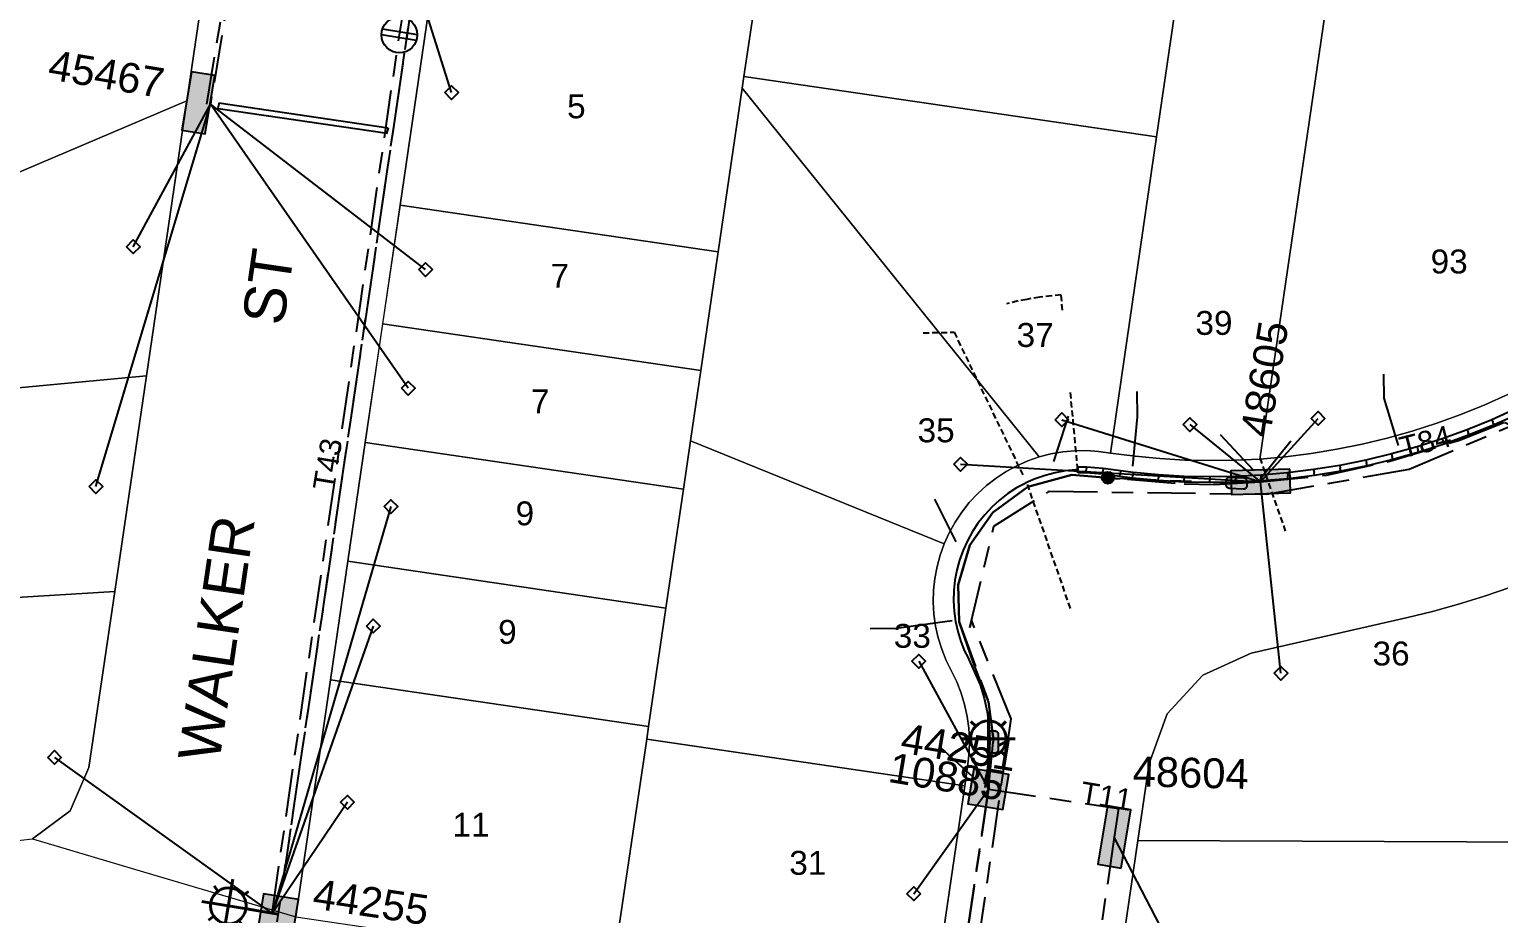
# Model space of a CAD drawing. Header units: metres. Extents: x 302094 to 304730, y 6265242 to 6268907.
# Drawn here: x 303701.4 to 303824.4, y 6267692.2 to 6267766.2 of the extents above; entities that cross this region are included whole.
import ezdxf
from ezdxf.enums import TextEntityAlignment as Align

# ---------------------------------------------------------------- set-up
doc = ezdxf.new("R2010")
doc.units = ezdxf.units.M
doc.linetypes.add('Cable Exist UG', pattern=[8.2, 4, -1.2, 1.8, -1.2])
doc.linetypes.add('DASHED', pattern=[0.75, 0.5, -0.25])
doc.layers.get('0').update_dxf_attribs({"color": 6})
for name, color, linetype in [('_User Miscellaneous1', 7, 'Continuous'), ('_User Miscellaneous12', 7, 'Continuous'), ('_User_LV_Exist', 7, 'Continuous'), ('Duct_SP_EXT', 7, 'Continuous'), ('Equip_LV_EXT', 7, 'Continuous'), ('Equip_SL_EXT', 7, 'Continuous'), ('Equip_SP_SL_EXT', 7, 'Continuous'), ('Mains_HV_EXT', 1, 'Continuous'), ('Mains_LV_EXT', 5, 'Continuous'), ('Mains_SL_EXT', 3, 'Continuous'), ('Services_SP_EXT', 7, 'Continuous'), ('SupportsUG_SP_LV_EXT', 7, 'Continuous'), ('SupportsUG_SP_LV_SL_EXT', 7, 'Continuous'), ('Trench_SP_EXT', 7, 'Continuous')]:
    doc.layers.add(name, color=color, linetype=linetype)
doc.layers.add('Cadastre Land Parcels_SP_EXT', color=7, linetype='Continuous', lineweight=5)
doc.layers.add('Cadastre Roads_SP_EXT', color=9, linetype='Continuous', lineweight=5)
doc.layers.add('UNKNOWN_FEATURES', color=1, linetype='DASHED', plot=False)
doc.styles.add('COLUMN_LABEL', font='arial.ttf')
doc.styles.add('iecARIAL', font='arial.ttf', dxfattribs={"height": 2})
doc.styles.add('POLE_LABEL', font='arial.ttf')
doc.styles.get("Standard").update_dxf_attribs({"font": 'arial.ttf'})

# ---------------------------------------------------------------- blocks, each defined once
blk = doc.blocks.new('COLUMN_EXT')
blk.add_hatch(color=256).paths.add_polyline_path([(-1.49, 1.48), (-1.49, -1.49), (1.48, -1.49), (1.48, 1.48)])
blk.add_lwpolyline([(-1.49, -1.49), (1.48, -1.49), (1.48, 1.48), (-1.49, 1.48)], close=True)
for tag, height, style, flags, p in [('ASSET_NUM', 2.5, 'COLUMN_LABEL', 8, (2, 2)), ('STRUCTURE_PLANT_NUMBER', 0.2, 'POLE_LABEL', 9, (1.81, 0.03)), ('STREET_CODE', 0.2, 'COLUMN_LABEL', 9, (1.81, -0.2))]:
    blk.add_attdef(tag, text='', height=height, dxfattribs=dict(style=style, flags=flags)).set_placement(p, align=Align.MIDDLE_LEFT)
at = {"flags": 9}
for tag, p in [('COLUMN_TYPE', (1.81, -0.4)), ('OWNED_BY', (1.81, -0.6)), ('STATE', (1.81, -0.8)), ('USAGE', (1.81, -1)), ('LEGEND', (1.81, -1.2)), ('STREETNAME', (1.81, -1.6)), ('SUBURB', (1.81, -1.8)), ('LOCATION', (1.81, -1.4)), ('NOTES', (1.81, -2))]:
    blk.add_attdef(tag, text='', height=0.2, dxfattribs=at).set_placement(p, align=Align.MIDDLE_LEFT)
at = {"flags": 1}
blk.add_attdef('Z', (1.81, -2.35), '', height=0.2, dxfattribs=at)
blk = doc.blocks.new('PILLAR_EXT')
blk.add_hatch(color=256).paths.add_polyline_path([(-2.475, 0.99), (-2.475, -0.99), (2.475, -0.99), (2.475, 0.99)])
blk.add_lwpolyline([(-2.475, -0.99), (2.475, -0.99), (2.475, 0.99), (-2.475, 0.99)], close=True)
at = {"style": 'iecARIAL', "flags": 8}
blk.add_attdef('ASSET_NUM', (1.5, 3.5), '', height=2.5, dxfattribs=at)
for tag, p, flags in [('OWNED_BY', (0, -0.2), 9), ('STATE', (0, -0.4), 9), ('SUPPORT_TYPE', (0, -0.6), 9), ('USAGE', (0, -0.8), 9), ('LEGEND', (0, -1), 9), ('LOCATION', (0, -1.2), 9), ('NOTES', (0, -1.4), 9), ('STREETNAME', (0, -1.8), 9), ('SUBURB', (0, -2), 1), ('PARENT', (0, -1.6), 9)]:
    blk.add_attdef(tag, p, '', height=0.2, dxfattribs=dict(flags=flags))
blk = doc.blocks.new('SL_LANTERN_EXT')
at = {"lineweight": 40}
for p, q in [((0, 1.97), (0, 6.47)), ((-1.46, 5.68), (-1.06, 5.28)), ((1.46, 5.68), (1.06, 5.28)), ((-2.25, 4.22), (2.25, 4.22)), ((-1.46, 2.76), (-1.06, 3.16)), ((0, 0), (0, 2.72)), ((1.46, 2.76), (1.06, 3.16))]:
    blk.add_line(p, q, dxfattribs=at)
blk.add_circle((0, 4.22), 1.5, dxfattribs=at)
at = {"style": 'iecARIAL', "flags": 8}
blk.add_attdef('ASSET_NUM', (1.5, 1.5), '', height=2.5, dxfattribs=at)
for tag, p, height, flags in [('CONSTRUCTED_VOLTAGE', (0.98, -0.65), 0.2, 9), ('CONTROL_TYPE', (0.98, -0.85), 0.2, 9), ('LANTERN_PURPOSE', (0.98, -1.05), 0.2, 9), ('LANTERN_TYPE', (0.98, -1.25), 0.2, 9), ('LNUMBER', (2.18, -3.25), 2.5, 8), ('OPERATING_VOLTAGE', (0.98, -1.65), 0.2, 9), ('ORIENTATION', (0.98, -1.85), 0.2, 9), ('OWNED_BY', (0.98, -2.05), 0.2, 9), ('STATE', (0.98, -2.25), 0.2, 9), ('NO_PHASES', (0.98, -1.45), 0.2, 9), ('USAGE', (0.98, -2.45), 0.2, 9), ('CEXIST', (0.98, -2.65), 0.2, 9), ('CNEW', (0.98, -2.85), 0.2, 9), ('CNUMBER', (0.98, -3.05), 0.2, 9), ('CREMOVE', (0.98, -3.25), 0.2, 9), ('CREPLACE', (0.98, -3.45), 0.2, 9), ('LKINGHEIGHT', (0.98, -3.65), 0.2, 9), ('LBRACKET', (0.98, -3.85), 0.2, 9), ('LBRACKETVOCAB', (0.98, -4.05), 0.2, 9), ('LCATEGORY', (0.98, -4.25), 0.2, 9), ('LCHARGE1', (0.98, -4.45), 0.2, 9), ('LCHARGE1PERCENT', (0.98, -4.65), 0.2, 9), ('LCHARGE2', (0.98, -4.85), 0.2, 9), ('LCHARGE2PERCENT', (0.98, -5.05), 0.2, 9), ('LCHARGE3', (0.98, -5.25), 0.2, 9), ('LCHARGE3PERCENT', (0.98, -5.45), 0.2, 9), ('LEXIST', (0.98, -5.65), 0.2, 9), ('LLAMP', (0.98, -5.85), 0.2, 9), ('LLAMPVOCAB', (0.98, -6.05), 0.2, 9), ('LMAST', (0.98, -6.25), 0.2, 9), ('LMASTVOCAB', (0.98, -6.45), 0.2, 9), ('LNEW', (0.98, -6.65), 0.2, 9), ('LANTNUMBER', (0.98, -6.85), 0.2, 9), ('LOUTREACH', (0.98, -7.25), 0.2, 9), ('LOUTREACHVOCAB', (0.98, -7.45), 0.2, 9), ('LRATECODE', (0.98, -7.65), 0.2, 9), ('LREMOVE', (0.98, -7.85), 0.2, 9), ('LREPLACE', (0.98, -8.05), 0.2, 9), ('LTYPE', (0.98, -8.25), 0.2, 9), ('LTYPEVOCAB', (0.98, -8.45), 0.2, 9), ('LEGEND', (0.98, -8.65), 0.2, 9), ('STREETNAME', (0.98, -9.25), 0.2, 9), ('SUBURB', (0.98, -9.45), 0.2, 1), ('LOCATION', (0.98, -8.85), 0.2, 9), ('NOTES', (0.98, -9.05), 0.2, 9)]:
    blk.add_attdef(tag, p, '', height=height, dxfattribs=dict(flags=flags))
blk = doc.blocks.new('CCP_EXT')
at = {"flags": 9}
for tag, p in [('STATE', (0, -1.8)), ('LEGEND', (0, -1.4)), ('LIFE_SUPPORT', (0, -1.6)), ('NOTES', (0, -2))]:
    blk.add_attdef(tag, text='', height=0.2, dxfattribs=at).set_placement(p, align=Align.MIDDLE_LEFT)
blk.add_wipeout([(0, 0.57), (0.57, 0), (0, -0.57), (-0.57, 0)])
blk.add_lwpolyline([(-0.57, 0), (0, 0.57), (0.57, 0), (0, -0.57), (-0.57, 0)])
at = {"flags": 1}
blk.add_attdef('Z', (0, 0), '', height=0.2, dxfattribs=at)
at = {"flags": 9}
for tag, p in [('CCP_TYPE', (0, 0)), ('CONSTRUCTED_VOLTAGE', (0, -0.2)), ('OPERATING_VOLTAGE', (0, -0.6)), ('ORIENTATION', (0, -0.8)), ('OWNED_BY', (0, -1)), ('NO_PHASES', (0, -0.4)), ('USAGE', (0, -1.2))]:
    blk.add_attdef(tag, text='', height=0.2, dxfattribs=at).set_placement(p, align=Align.MIDDLE_LEFT)
blk = doc.blocks.new('SL_STJ_EXT')
h = blk.add_hatch(color=256)
edge = h.paths.add_edge_path()
edge.add_ellipse((-0.59, 0.13), major_axis=(0.226, 0.226), ratio=1, start_angle=45, end_angle=135)
edge.add_line((-0.91, 0.13), (-0.91, -0.13))
edge.add_ellipse((-0.59, -0.13), major_axis=(0.226, 0.226), ratio=1, start_angle=135, end_angle=225)
edge.add_line((-0.59, -0.45), (0.59, -0.45))
edge.add_ellipse((0.59, -0.13), major_axis=(-0.226, 0.226), ratio=1, start_angle=135, end_angle=225)
edge.add_line((0.91, -0.13), (0.91, 0.13))
edge.add_ellipse((0.59, 0.13), major_axis=(-0.226, 0.226), ratio=1, start_angle=225, end_angle=315)
edge.add_line((0.59, 0.45), (-0.59, 0.45))
blk.add_lwpolyline([(-0.91, 0.13), (-0.91, -0.13, 0.414214), (-0.59, -0.45), (0.59, -0.45, 0.414214), (0.91, -0.13), (0.91, 0.13, 0.414214), (0.59, 0.45), (-0.59, 0.45, 0.414214)], format="xyb", close=True)
at = {"flags": 1}
blk.add_attdef('Z', (0, 0), '', height=0.2, dxfattribs=at)
at = {"flags": 9}
for tag, p in [('ORIENTATION', (0, 0)), ('USAGE', (0, -0.2)), ('LEGEND', (0, -0.4)), ('NOTES', (0, -0.6))]:
    blk.add_attdef(tag, text='', height=0.2, dxfattribs=at).set_placement(p, align=Align.MIDDLE_LEFT)
blk = doc.blocks.new('LV_UG_LINKS_CLOSED_EXT')
blk.add_wipeout([(-1.06, 1.06), (-1.18, 0.92), (-1.29, 0.76), (-1.37, 0.59), (-1.43, 0.42), (-1.48, 0.23), (-1.49, 0.05), (-1.49, -0.14), (-1.46, -0.33), (-1.41, -0.51), (-1.33, -0.68), (-1.24, -0.84), (-1.12, -0.99), (-0.99, -1.12), (-0.84, -1.24), (-0.68, -1.33), (-0.51, -1.41), (-0.33, -1.46), (-0.14, -1.49), (0.05, -1.49), (0.23, -1.48), (0.42, -1.43), (0.59, -1.37), (0.76, -1.29), (0.92, -1.18), (1.06, -1.06), (1.18, -0.92), (1.29, -0.76), (1.37, -0.59), (1.43, -0.42), (1.48, -0.23), (1.49, -0.05), (1.49, 0.14), (1.46, 0.33), (1.41, 0.51), (1.33, 0.68), (1.24, 0.84), (1.12, 0.99), (0.99, 1.12), (0.84, 1.24), (0.68, 1.33), (0.51, 1.41), (0.33, 1.46), (0.14, 1.49), (-0.05, 1.49), (-0.23, 1.48), (-0.42, 1.43), (-0.59, 1.37), (-0.76, 1.29), (-0.92, 1.18)])
for p, q in [((-0.25, -1.48), (-0.25, 1.48)), ((0.25, -1.48), (0.25, 1.48))]:
    blk.add_line(p, q)
blk.add_circle((0, 0), 1.5)
at = {"flags": 9}
for tag, p in [('ACTUAL_STATUS', (0, 0)), ('CONSTRUCTED_VOLTAGE', (0, -0.2)), ('OPERATING_VOLTAGE', (0, -0.6)), ('ORIENTATION', (0, -0.8)), ('STATE', (0, -1)), ('SWITCH_TYPE', (0, -1.2)), ('NO_PHASES', (0, -0.4)), ('USAGE', (0, -1.4)), ('NOTES', (0, -1.6))]:
    blk.add_attdef(tag, text='', height=0.2, dxfattribs=at).set_placement(p, align=Align.MIDDLE_LEFT)
at = {"flags": 1}
blk.add_attdef('Z', (0, 0), '', height=0.2, dxfattribs=at)
blk = doc.blocks.new('CONNECTOR_NODE_EXT')
h = blk.add_hatch(color=256)
edge = h.paths.add_edge_path()
edge.add_arc((0, 0), 0.5, 0, 360)
blk.add_circle((0, 0), 0.5)
at = {"flags": 1}
blk.add_attdef('Z', (0, 0), '', height=0.2, dxfattribs=at)
at = {"flags": 9}
for tag, p in [('CONNECTOR_TYPE', (0, 0)), ('CONSTRUCTED_VOLTAGE', (0, -0.2)), ('OPERATING_VOLTAGE', (0, -0.6)), ('ORIENTATION', (0, -0.8)), ('SUBTYPE', (0, -1)), ('NO_PHASES', (0, -0.4)), ('USAGE', (0, -1.2)), ('NOTES', (0, -1.4))]:
    blk.add_attdef(tag, text='', height=0.2, dxfattribs=at).set_placement(p, align=Align.MIDDLE_LEFT)

msp = doc.modelspace()

# ---------------------------------------------------------------- linework, layer by layer
at = {"layer": '_User Miscellaneous12'}
for p, q in [((303717.16, 6267759.59), (303717.2, 6267759.83)), ((303731.32, 6267757.52), (303717.16, 6267759.59)), ((303717.23, 6267760.06), (303717.2, 6267759.83)), ((303731.39, 6267757.99), (303717.23, 6267760.06)), ((303731.39, 6267757.99), (303731.35, 6267757.75)), ((303731.32, 6267757.52), (303731.35, 6267757.75)), ((303823.78, 6267733.58), (303821.72, 6267732.74)), ((303825.8, 6267734.49), (303823.78, 6267733.58)), ((303823.78, 6267733.58), (303823.87, 6267733.36)), ((303823.97, 6267733.14), (303823.87, 6267733.36)), ((303826.01, 6267734.05), (303823.97, 6267733.14)), ((303821.72, 6267732.74), (303819.64, 6267731.99)), ((303821.9, 6267732.3), (303819.79, 6267731.53)), ((303821.72, 6267732.74), (303821.81, 6267732.52)), ((303821.9, 6267732.3), (303821.81, 6267732.52)), ((303823.97, 6267733.14), (303821.9, 6267732.3)), ((303817.53, 6267731.31), (303815.39, 6267730.71)), ((303817.67, 6267730.85), (303815.51, 6267730.25)), ((303819.64, 6267731.99), (303817.53, 6267731.31)), ((303817.53, 6267731.31), (303817.6, 6267731.08)), ((303817.67, 6267730.85), (303817.6, 6267731.08)), ((303819.79, 6267731.53), (303817.67, 6267730.85)), ((303819.64, 6267731.99), (303819.72, 6267731.76)), ((303819.79, 6267731.53), (303819.72, 6267731.76)), ((303789.85, 6267729.6), (303789.13, 6267729.62)), ((303789.13, 6267729.62), (303789.13, 6267729.38)), ((303811.06, 6267729.75), (303808.87, 6267729.4)), ((303813.24, 6267730.19), (303811.06, 6267729.75)), ((303811.06, 6267729.75), (303811.1, 6267729.52)), ((303813.34, 6267729.72), (303811.15, 6267729.28)), ((303815.39, 6267730.71), (303813.24, 6267730.19)), ((303813.24, 6267730.19), (303813.29, 6267729.96)), ((303813.34, 6267729.72), (303813.29, 6267729.96)), ((303815.51, 6267730.25), (303813.34, 6267729.72)), ((303815.39, 6267730.71), (303815.45, 6267730.48)), ((303815.51, 6267730.25), (303815.45, 6267730.48)), ((303789.12, 6267729.14), (303789.13, 6267729.38)), ((303789.83, 6267729.12), (303789.12, 6267729.14)), ((303789.83, 6267729.12), (303789.84, 6267729.36)), ((303791.19, 6267729.02), (303789.83, 6267729.12)), ((303789.85, 6267729.6), (303789.84, 6267729.36)), ((303791.25, 6267729.49), (303789.85, 6267729.6)), ((303791.19, 6267729.02), (303791.22, 6267729.25)), ((303792.64, 6267728.82), (303791.19, 6267729.02)), ((303791.25, 6267729.49), (303791.22, 6267729.25)), ((303792.7, 6267729.29), (303791.25, 6267729.49)), ((303792.64, 6267728.82), (303792.67, 6267729.06)), ((303793.7, 6267728.68), (303792.64, 6267728.82)), ((303792.7, 6267729.29), (303792.67, 6267729.06)), ((303793.76, 6267729.16), (303792.7, 6267729.29)), ((303793.7, 6267728.68), (303793.73, 6267728.92)), ((303795.86, 6267728.48), (303793.7, 6267728.68)), ((303793.76, 6267729.16), (303793.73, 6267728.92)), ((303795.89, 6267728.96), (303793.76, 6267729.16)), ((303795.86, 6267728.48), (303795.87, 6267728.72)), ((303798.01, 6267728.35), (303795.86, 6267728.48)), ((303795.89, 6267728.96), (303795.87, 6267728.72)), ((303798.03, 6267728.83), (303795.89, 6267728.96)), ((303798.01, 6267728.35), (303798.02, 6267728.59)), ((303798.03, 6267728.83), (303798.02, 6267728.59)), ((303800.18, 6267728.79), (303798.03, 6267728.83)), ((303802.32, 6267728.82), (303800.18, 6267728.79)), ((303800.18, 6267728.79), (303800.18, 6267728.55)), ((303800.18, 6267728.31), (303800.18, 6267728.55)), ((303804.44, 6267728.93), (303802.32, 6267728.82)), ((303802.32, 6267728.82), (303802.33, 6267728.58)), ((303802.34, 6267728.34), (303802.33, 6267728.58)), ((303804.46, 6267728.45), (303802.34, 6267728.34)), ((303804.44, 6267728.93), (303804.45, 6267728.69)), ((303804.46, 6267728.45), (303804.45, 6267728.69)), ((303806.67, 6267729.12), (303804.49, 6267728.93)), ((303804.49, 6267728.93), (303804.51, 6267728.69)), ((303804.53, 6267728.45), (303804.51, 6267728.69)), ((303806.72, 6267728.64), (303804.53, 6267728.45)), ((303808.87, 6267729.4), (303806.67, 6267729.12)), ((303806.67, 6267729.12), (303806.7, 6267728.88)), ((303806.72, 6267728.64), (303806.7, 6267728.88)), ((303808.94, 6267728.92), (303806.72, 6267728.64)), ((303808.87, 6267729.4), (303808.91, 6267729.16)), ((303808.94, 6267728.92), (303808.91, 6267729.16)), ((303811.15, 6267729.28), (303808.94, 6267728.92)), ((303811.15, 6267729.28), (303811.1, 6267729.52)), ((303800.18, 6267728.31), (303798.01, 6267728.35)), ((303802.34, 6267728.34), (303800.18, 6267728.31))]:
    msp.add_line(p, q, dxfattribs=at)
at = {"layer": 'Cadastre Land Parcels_SP_EXT', "linetype": 'Continuous'}
for points in [[(303803.03, 6267807.06), (303799.57, 6267807.58), (303795.17, 6267777.56), (303791.76, 6267775.03), (303778.16, 6267777.02), (303763.65, 6267779.15), (303761.94, 6267767.5), (303761.18, 6267762.31), (303795.72, 6267757.26), (303797.5, 6267769.46), (303800.26, 6267788.31), (303803.03, 6267807.06)], [(303804.37, 6267730.29), (303806.52, 6267730.48), (303808.67, 6267730.75), (303810.8, 6267731.1), (303812.92, 6267731.53), (303815.02, 6267732.03), (303817.11, 6267732.62), (303819.17, 6267733.28), (303821.2, 6267734.02), (303823.2, 6267734.83), (303825.18, 6267735.72), (303827.12, 6267736.68), (303828.67, 6267737.48), (303833.96, 6267773.49), (303838.1, 6267801.79), (303815.34, 6267805.18), (303809.84, 6267767.62), (303804.37, 6267730.29)], [(303761.94, 6267767.5), (303735.31, 6267771.41), (303732.39, 6267751.54), (303759.02, 6267747.63), (303761.03, 6267761.34), (303761.18, 6267762.31), (303761.94, 6267767.5)], [(303809.84, 6267767.62), (303797.5, 6267769.46), (303795.72, 6267757.26), (303791.85, 6267730.79), (303793.92, 6267730.52), (303796, 6267730.32), (303798.09, 6267730.2), (303800.18, 6267730.16), (303802.28, 6267730.19), (303804.37, 6267730.29), (303809.84, 6267767.62)], [(303795.72, 6267757.26), (303761.18, 6267762.31), (303761.03, 6267761.34), (303785.9, 6267730.46), (303786.87, 6267730.71), (303787.86, 6267730.89), (303788.85, 6267730.98), (303789.85, 6267731), (303790.85, 6267730.93), (303791.85, 6267730.79), (303795.72, 6267757.26)], [(303777.94, 6267723.2), (303778.36, 6267724.12), (303778.85, 6267725.01), (303779.41, 6267725.85), (303780.04, 6267726.64), (303780.73, 6267727.38), (303781.48, 6267728.06), (303782.28, 6267728.68), (303783.13, 6267729.24), (303784.02, 6267729.72), (303784.94, 6267730.13), (303785.9, 6267730.46), (303761.03, 6267761.34), (303759.02, 6267747.63), (303757.56, 6267737.7), (303756.7, 6267731.82), (303777.94, 6267723.2)], [(303711.15, 6267737.25), (303714.53, 6267760.26), (303682.18, 6267746.5), (303680.4, 6267734.37), (303711.15, 6267737.25)], [(303730.93, 6267741.61), (303757.56, 6267737.7), (303759.02, 6267747.63), (303732.39, 6267751.54), (303730.93, 6267741.61)], [(303756.7, 6267731.82), (303757.56, 6267737.7), (303730.93, 6267741.61), (303729.48, 6267731.67), (303756.11, 6267727.76), (303756.7, 6267731.82)], [(303708.5, 6267719.19), (303711.15, 6267737.25), (303680.4, 6267734.37), (303677.9, 6267717.33), (303708.5, 6267719.19)], [(303756.11, 6267727.76), (303729.48, 6267731.67), (303728.02, 6267721.74), (303754.64, 6267717.81), (303756.11, 6267727.76)], [(303777.94, 6267723.2), (303756.7, 6267731.82), (303756.11, 6267727.76), (303754.64, 6267717.81), (303753.19, 6267707.91), (303753.04, 6267706.84), (303779.66, 6267702.93), (303779.93, 6267704.75), (303780.03, 6267705.75), (303780.06, 6267706.75), (303780, 6267707.76), (303779.86, 6267708.75), (303779.65, 6267709.74), (303779.36, 6267710.7), (303778.99, 6267711.63), (303778.1, 6267713.43), (303777.73, 6267714.37), (303777.44, 6267715.32), (303777.22, 6267716.3), (303777.08, 6267717.3), (303777.03, 6267718.3), (303777.05, 6267719.3), (303777.16, 6267720.3), (303777.34, 6267721.29), (303777.6, 6267722.25), (303777.94, 6267723.2)], [(303754.64, 6267717.81), (303728.02, 6267721.74), (303726.56, 6267711.81), (303753.19, 6267707.91), (303754.64, 6267717.81)], [(303828.54, 6267698.22), (303829.5, 6267721.22), (303827.41, 6267720.35), (303825.3, 6267719.54), (303823.16, 6267718.81), (303821, 6267718.13), (303818.81, 6267717.53), (303816.61, 6267716.99), (303803.64, 6267714.03), (303799.6, 6267712.21), (303796.6, 6267708.96), (303795.1, 6267704.8), (303794.16, 6267698.36), (303828.54, 6267698.22)], [(303701.61, 6267698.49), (303704.78, 6267700.85), (303706.34, 6267704.47), (303708.5, 6267719.19), (303677.9, 6267717.33), (303675.25, 6267699.29), (303678.47, 6267699.35), (303681.68, 6267699.34), (303684.89, 6267699.25), (303688.11, 6267699.06), (303691.31, 6267698.8), (303694.51, 6267698.46), (303697.69, 6267698.04), (303701.61, 6267698.49)], [(303753.19, 6267707.91), (303726.56, 6267711.81), (303723.65, 6267691.96), (303750.27, 6267688.05), (303753.04, 6267706.84), (303753.19, 6267707.91)], [(303779.66, 6267702.93), (303753.04, 6267706.84), (303750.27, 6267688.05), (303776.9, 6267684.14), (303779.66, 6267702.93)], [(303828.54, 6267698.22), (303794.16, 6267698.36), (303792.11, 6267684.41), (303823.77, 6267679.77), (303824.74, 6267682.72), (303828.36, 6267693.7), (303828.54, 6267698.22)]]:
    msp.add_lwpolyline(points, close=True, dxfattribs=at)
msp.add_lwpolyline([(303682.18, 6267746.5), (303714.53, 6267760.26), (303719.91, 6267796.67)], dxfattribs=at)
at = {"layer": 'Duct_SP_EXT'}
for p, q in [((303823.78, 6267733.58), (303821.72, 6267732.74)), ((303825.8, 6267734.49), (303823.78, 6267733.58)), ((303823.78, 6267733.58), (303823.87, 6267733.36)), ((303823.97, 6267733.14), (303823.87, 6267733.36)), ((303826.01, 6267734.05), (303823.97, 6267733.14)), ((303821.72, 6267732.74), (303819.64, 6267731.99)), ((303821.9, 6267732.3), (303819.79, 6267731.53)), ((303821.72, 6267732.74), (303821.81, 6267732.52)), ((303821.9, 6267732.3), (303821.81, 6267732.52)), ((303823.97, 6267733.14), (303821.9, 6267732.3)), ((303817.53, 6267731.31), (303815.39, 6267730.71)), ((303817.67, 6267730.85), (303815.51, 6267730.25)), ((303819.64, 6267731.99), (303817.53, 6267731.31)), ((303817.53, 6267731.31), (303817.6, 6267731.08)), ((303817.67, 6267730.85), (303817.6, 6267731.08)), ((303819.79, 6267731.53), (303817.67, 6267730.85)), ((303819.64, 6267731.99), (303819.72, 6267731.76)), ((303819.79, 6267731.53), (303819.72, 6267731.76)), ((303789.85, 6267729.6), (303789.13, 6267729.62)), ((303789.13, 6267729.62), (303789.13, 6267729.38)), ((303811.06, 6267729.75), (303808.87, 6267729.4)), ((303813.24, 6267730.19), (303811.06, 6267729.75)), ((303811.06, 6267729.75), (303811.1, 6267729.52)), ((303813.34, 6267729.72), (303811.15, 6267729.28)), ((303815.39, 6267730.71), (303813.24, 6267730.19)), ((303813.24, 6267730.19), (303813.29, 6267729.96)), ((303813.34, 6267729.72), (303813.29, 6267729.96)), ((303815.51, 6267730.25), (303813.34, 6267729.72)), ((303815.39, 6267730.71), (303815.45, 6267730.48)), ((303815.51, 6267730.25), (303815.45, 6267730.48)), ((303789.12, 6267729.14), (303789.13, 6267729.38)), ((303789.83, 6267729.12), (303789.12, 6267729.14)), ((303789.83, 6267729.12), (303789.84, 6267729.36)), ((303791.19, 6267729.02), (303789.83, 6267729.12)), ((303789.85, 6267729.6), (303789.84, 6267729.36)), ((303791.25, 6267729.49), (303789.85, 6267729.6)), ((303791.19, 6267729.02), (303791.22, 6267729.25)), ((303792.64, 6267728.82), (303791.19, 6267729.02)), ((303791.25, 6267729.49), (303791.22, 6267729.25)), ((303792.7, 6267729.29), (303791.25, 6267729.49)), ((303792.64, 6267728.82), (303792.67, 6267729.06)), ((303793.7, 6267728.68), (303792.64, 6267728.82)), ((303792.7, 6267729.29), (303792.67, 6267729.06)), ((303793.76, 6267729.16), (303792.7, 6267729.29)), ((303793.7, 6267728.68), (303793.73, 6267728.92)), ((303795.86, 6267728.48), (303793.7, 6267728.68)), ((303793.76, 6267729.16), (303793.73, 6267728.92)), ((303795.89, 6267728.96), (303793.76, 6267729.16)), ((303795.86, 6267728.48), (303795.87, 6267728.72)), ((303798.01, 6267728.35), (303795.86, 6267728.48)), ((303795.89, 6267728.96), (303795.87, 6267728.72)), ((303798.03, 6267728.83), (303795.89, 6267728.96)), ((303798.01, 6267728.35), (303798.02, 6267728.59)), ((303798.03, 6267728.83), (303798.02, 6267728.59)), ((303800.18, 6267728.79), (303798.03, 6267728.83)), ((303802.32, 6267728.82), (303800.18, 6267728.79)), ((303800.18, 6267728.79), (303800.18, 6267728.55)), ((303800.18, 6267728.31), (303800.18, 6267728.55)), ((303804.44, 6267728.93), (303802.32, 6267728.82)), ((303802.32, 6267728.82), (303802.33, 6267728.58)), ((303802.34, 6267728.34), (303802.33, 6267728.58)), ((303804.46, 6267728.45), (303802.34, 6267728.34)), ((303804.44, 6267728.93), (303804.45, 6267728.69)), ((303804.46, 6267728.45), (303804.45, 6267728.69)), ((303806.67, 6267729.12), (303804.49, 6267728.93)), ((303804.49, 6267728.93), (303804.51, 6267728.69)), ((303804.53, 6267728.45), (303804.51, 6267728.69)), ((303806.72, 6267728.64), (303804.53, 6267728.45)), ((303808.87, 6267729.4), (303806.67, 6267729.12)), ((303806.67, 6267729.12), (303806.7, 6267728.88)), ((303806.72, 6267728.64), (303806.7, 6267728.88)), ((303808.94, 6267728.92), (303806.72, 6267728.64)), ((303808.87, 6267729.4), (303808.91, 6267729.16)), ((303808.94, 6267728.92), (303808.91, 6267729.16)), ((303811.15, 6267729.28), (303808.94, 6267728.92)), ((303811.15, 6267729.28), (303811.1, 6267729.52)), ((303800.18, 6267728.31), (303798.01, 6267728.35)), ((303802.34, 6267728.34), (303800.18, 6267728.31))]:
    msp.add_line(p, q, dxfattribs=at)
at = {"layer": 'Duct_SP_EXT', "linetype": 'Continuous'}
for points in [[(303814.72, 6267737.4), (303814.76, 6267735.39), (303815.96, 6267731.42)], [(303794.06, 6267735.95), (303794.1, 6267733.83), (303793.71, 6267729.7)], [(303771.75, 6267716.1), (303773.92, 6267716.14), (303778.61, 6267716.78)]]:
    msp.add_lwpolyline(points, dxfattribs=at)
at = {"layer": 'Mains_LV_EXT', "linetype": 'Cable Exist UG'}
for points in [[(303781.64, 6267702.65), (303792.53, 6267701.05), (303792.18, 6267698.65)], [(303792.18, 6267698.65), (303787.81, 6267668.87)]]:
    msp.add_lwpolyline(points, dxfattribs=at)
at = {"layer": 'Mains_SL_EXT', "linetype": 'Cable Exist UG'}
msp.add_lwpolyline([(303791.65, 6267728.72), (303802.41, 6267728.27)], dxfattribs=at)
at = {"layer": 'Services_SP_EXT'}
msp.add_lwpolyline([(303796.02, 6267691.23), (303792.18, 6267698.65)], dxfattribs=at)
at = {"layer": 'Trench_SP_EXT', "linetype": 'Cable Exist UG'}
for points in [[(303716.2, 6267759.98), (303718.54, 6267773.9), (303715.33, 6267777.34)], [(303801.04, 6267732.34), (303804.45, 6267728.69), (303807.57, 6267732.59)], [(303789.12, 6267729.38), (303788.94, 6267729.37), (303788.08, 6267729.29), (303787.23, 6267729.14), (303786.39, 6267728.92), (303785.57, 6267728.64), (303784.78, 6267728.29)], [(303784.78, 6267728.29), (303784.77, 6267728.28), (303784, 6267727.87), (303783.27, 6267727.39), (303782.57, 6267726.85), (303781.93, 6267726.26), (303781.33, 6267725.62), (303780.79, 6267724.94), (303780.3, 6267724.21), (303779.88, 6267723.44), (303779.52, 6267722.65), (303779.23, 6267721.83), (303779, 6267721), (303778.84, 6267720.14), (303778.75, 6267719.28), (303778.73, 6267718.42), (303778.78, 6267717.55), (303778.9, 6267716.69), (303779.08, 6267715.85), (303779.34, 6267715.02), (303779.65, 6267714.21), (303779.88, 6267713.76), (303780.95, 6267711.39), (303781.29, 6267710.26), (303781.54, 6267709.14), (303781.69, 6267708.01), (303781.76, 6267706.87), (303781.73, 6267705.92), (303781.66, 6267705.07), (303781.34, 6267702.79)], [(303777.13, 6267726.93), (303779.42, 6267722.37)], [(303777.63, 6267706.14), (303781.34, 6267702.79)]]:
    msp.add_lwpolyline(points, dxfattribs=at)
at = {"layer": 'UNKNOWN_FEATURES'}
for points in [[(303787.85, 6267742.75), (303787.73, 6267744.03), (303786.95, 6267743.95), (303785.94, 6267743.84), (303784.86, 6267743.65), (303784.12, 6267743.52), (303783.16, 6267743.27)], [(303804.36, 6267730.38), (303806.56, 6267724.07)], [(303784.88, 6267728.17), (303788.49, 6267717.78)]]:
    msp.add_lwpolyline(points, dxfattribs=at)

# ---------------------------------------------------------------- block references
at = {"layer": 'Equip_SL_EXT'}
msp.add_blockref('CONNECTOR_NODE_EXT', (303791.65, 6267728.72), dxfattribs=at)
for p, rotation in [((303802.41, 6267728.27), 356.5012923387267), ((303782.05, 6267706.6), 269.9637750508708)]:
    msp.add_blockref('SL_STJ_EXT', p, dxfattribs=dict(at, rotation=rotation))
at = {"layer": 'Equip_SP_SL_EXT'}
ref = msp.add_blockref('SL_LANTERN_EXT', (303781.64, 6267702.65), dxfattribs=at)
ref.add_attrib('ASSET_NUM', '10885', dxfattribs={"layer": '0', "height": 2.5, "rotation": 350.5413, "style": 'iecARIAL'}).set_placement((303783.14, 6267704.15), align=Align.TOP_RIGHT)
at = {"layer": 'Equip_SP_SL_EXT', "rotation": 80.57241733611961}
msp.add_blockref('SL_LANTERN_EXT', (303722.18, 6267692.2), dxfattribs=at)
at = {"layer": 'SupportsUG_SP_LV_EXT'}
ref = msp.add_blockref('PILLAR_EXT', (303715.5, 6267760.1), dxfattribs=dict(at, rotation=260.5004776114924))
ref.add_attrib('ASSET_NUM', '45467', dxfattribs={"layer": '0', "height": 2.5, "rotation": 350.5367, "style": 'iecARIAL'}).set_placement((303712.27, 6267759.75), align=Align.BOTTOM_RIGHT)
ref = msp.add_blockref('PILLAR_EXT', (303804.43, 6267728.38), dxfattribs=dict(at, rotation=181.4034439091572))
ref.add_attrib('ASSET_NUM', '48605', dxfattribs={"layer": '0', "height": 2.5, "rotation": 80.5815, "style": 'iecARIAL'}).set_placement((303805.93, 6267731.88), align=Align.BOTTOM_LEFT)
ref = msp.add_blockref('PILLAR_EXT', (303792.18, 6267698.65), dxfattribs=dict(at, rotation=80.57841971947303))
ref.add_attrib('ASSET_NUM', '48604', dxfattribs={"layer": '0', "height": 2.5, "rotation": 358.6553, "style": 'iecARIAL'}).set_placement((303793.68, 6267702.15), align=Align.BOTTOM_LEFT)
at = {"layer": 'SupportsUG_SP_LV_SL_EXT'}
ref = msp.add_blockref('COLUMN_EXT', (303781.64, 6267702.65), dxfattribs=dict(at, rotation=260.4991270681182))
ref.add_attrib('ASSET_NUM', '44251', dxfattribs={"layer": '0', "height": 2.5, "rotation": 350.5354, "style": 'COLUMN_LABEL'}).set_placement((303783.64, 6267703.4), align=Align.BOTTOM_RIGHT)
ref = msp.add_blockref('COLUMN_EXT', (303722.18, 6267692.2), dxfattribs=dict(at, rotation=80.57241730447655))
ref.add_attrib('ASSET_NUM', '44255', dxfattribs={"layer": '0', "height": 2.5, "rotation": 351.5367, "style": 'COLUMN_LABEL'}).set_placement((303724.86, 6267691.95), align=Align.BOTTOM_LEFT)

# ---------------------------------------------------------------- texts
at = {"layer": '_User Miscellaneous1'}
msp.add_text('WALKER            ST', height=3.5, rotation=81.6516, dxfattribs=at).set_placement((303717.25, 6267704.81))
at = {"layer": 'Cadastre Land Parcels_SP_EXT'}
for s, p in [('5', (303746.37, 6267758.81)), ('93', (303818.66, 6267745.82)), ('7', (303744.98, 6267744.62)), ('39', (303798.97, 6267740.68)), ('37', (303784, 6267739.67)), ('7', (303743.34, 6267734.11)), ('35', (303775.71, 6267731.69)), ('9', (303742.06, 6267724.74)), ('9', (303740.6, 6267714.82)), ('33', (303773.72, 6267714.49)), ('36', (303813.8, 6267713.01)), ('11', (303736.77, 6267698.68)), ('31', (303764.97, 6267695.49))]:
    msp.add_text(s, height=2, dxfattribs=at).set_placement(p)
at = {"layer": 'Mains_LV_EXT'}
for s, rotation, p in [('T84', 14.3125, (303816.34, 6267730.33)), ('T43', 80.5736, (303726.85, 6267727.57)), ('T11', 350.5354, (303789.24, 6267701.54))]:
    msp.add_text(s, height=1.8, rotation=rotation, dxfattribs=at).set_placement(p)

# ---------------------------------------------------------------- next in the draw order: block references
at = {"layer": 'Services_SP_EXT'}
for p in [(303736.7, 6267760.96), (303710.05, 6267748.06), (303734.53, 6267746.14), (303733.07, 6267736.21), (303787.79, 6267733.58), (303798.51, 6267733.17), (303809.24, 6267733.69), (303779.32, 6267729.85), (303706.93, 6267727.98), (303731.62, 6267726.31), (303730.15, 6267716.31), (303775.81, 6267713.36), (303806.13, 6267712.36), (303703.46, 6267705.31), (303727.98, 6267701.56), (303775.39, 6267693.91)]:
    msp.add_blockref('CCP_EXT', p, dxfattribs=at)

# ---------------------------------------------------------------- next in the draw order: linework, layer by layer
at = {"layer": 'Cadastre Roads_SP_EXT', "linetype": 'Continuous'}
msp.add_lwpolyline([(303726.56, 6267711.81), (303728.02, 6267721.74), (303729.48, 6267731.67), (303730.94, 6267741.61), (303732.39, 6267751.54), (303735.31, 6267771.41), (303738.24, 6267791.41), (303741, 6267810.21), (303719.91, 6267796.67), (303714.53, 6267760.26), (303711.15, 6267737.25), (303708.5, 6267719.19), (303706.34, 6267704.47), (303704.78, 6267700.85), (303701.61, 6267698.49), (303710.91, 6267695.73), (303723.65, 6267691.96), (303726.56, 6267711.81)], close=True, dxfattribs=at)
for points in [[(303825.18, 6267735.72), (303823.2, 6267734.83), (303821.2, 6267734.02), (303819.17, 6267733.28), (303817.11, 6267732.62), (303815.02, 6267732.03), (303812.92, 6267731.53), (303810.8, 6267731.1), (303808.67, 6267730.75), (303806.52, 6267730.48), (303804.37, 6267730.29), (303802.28, 6267730.19), (303800.18, 6267730.16), (303798.09, 6267730.2), (303796, 6267730.32), (303793.92, 6267730.52), (303791.85, 6267730.79), (303790.85, 6267730.93), (303789.85, 6267731), (303788.85, 6267730.98), (303787.86, 6267730.89), (303786.87, 6267730.71), (303785.9, 6267730.46), (303784.94, 6267730.13), (303784.02, 6267729.72), (303783.13, 6267729.24), (303782.28, 6267728.68), (303781.48, 6267728.06), (303780.73, 6267727.38), (303780.04, 6267726.64), (303779.41, 6267725.85), (303778.85, 6267725.01), (303778.36, 6267724.12), (303777.94, 6267723.2), (303777.6, 6267722.25), (303777.34, 6267721.29), (303777.16, 6267720.3), (303777.05, 6267719.3), (303777.03, 6267718.3), (303777.08, 6267717.3), (303777.22, 6267716.3), (303777.44, 6267715.32), (303777.73, 6267714.37), (303778.1, 6267713.43), (303778.99, 6267711.63), (303779.36, 6267710.7), (303779.65, 6267709.74), (303779.86, 6267708.75), (303780, 6267707.76), (303780.06, 6267706.75), (303780.03, 6267705.75), (303779.93, 6267704.75), (303779.66, 6267702.93), (303776.9, 6267684.14)], [(303792.11, 6267684.41), (303794.16, 6267698.36), (303795.1, 6267704.8), (303796.6, 6267708.96), (303799.6, 6267712.21), (303803.64, 6267714.03), (303816.61, 6267716.99), (303818.81, 6267717.53), (303821, 6267718.13), (303823.16, 6267718.81), (303825.3, 6267719.54)]]:
    msp.add_lwpolyline(points, dxfattribs=at)
at = {"layer": 'Mains_HV_EXT', "linetype": 'Cable Exist UG'}
msp.add_lwpolyline([(303768.49, 6267586.83), (303768.16, 6267590.74), (303767.8, 6267600.39), (303783.46, 6267707.97), (303783.54, 6267708.54), (303780.23, 6267716.8), (303780.08, 6267716.18), (303782.11, 6267724.68), (303786.77, 6267727.6), (303804.95, 6267727.34), (303816.86, 6267729.44), (303847, 6267742.21), (303854.92, 6267744.67), (303864.4, 6267747), (303874.63, 6267748.85), (303881.45, 6267749.75)], dxfattribs=at)
at = {"layer": 'Mains_LV_EXT', "linetype": 'Cable Exist UG'}
for points in [[(303804.43, 6267728.38), (303809.95, 6267728.94), (303815.24, 6267730.1), (303821.09, 6267731.87), (303824.86, 6267733.38), (303828.18, 6267731.62), (303833.85, 6267734.52), (303834.02, 6267735.72), (303841.79, 6267739.19), (303847.66, 6267741.39), (303855.75, 6267743.73), (303857.51, 6267746.42)], [(303781.64, 6267702.65), (303782.06, 6267706.79), (303781.64, 6267709.98), (303780.38, 6267713.3), (303779.19, 6267716.67), (303779.11, 6267719.77), (303780.08, 6267723.08), (303782, 6267725.81), (303784.95, 6267727.95), (303788.63, 6267728.96), (303793.28, 6267728.59), (303798.04, 6267728.21), (303800.56, 6267728.17), (303804.43, 6267728.38)], [(303773.94, 6267650.19), (303781.64, 6267702.65)]]:
    msp.add_lwpolyline(points, dxfattribs=at)
at = {"layer": 'Mains_SL_EXT', "linetype": 'Cable Exist UG'}
for points in [[(303791.65, 6267728.72), (303788.63, 6267728.96), (303784.95, 6267727.95), (303782, 6267725.81), (303780.08, 6267723.08), (303779.11, 6267719.77), (303779.19, 6267716.67), (303781.64, 6267709.98), (303782.05, 6267706.99), (303782.05, 6267706.6)], [(303781.64, 6267702.65), (303773.05, 6267644.14)]]:
    msp.add_lwpolyline(points, dxfattribs=at)
at = {"layer": 'Services_SP_EXT'}
for points in [[(303706.93, 6267727.98), (303716.51, 6267759.98)], [(303710.05, 6267748.06), (303716.51, 6267759.98)], [(303733.07, 6267736.21), (303716.51, 6267759.98)], [(303734.53, 6267746.14), (303716.51, 6267759.98)], [(303787.79, 6267733.58), (303804.43, 6267728.38)], [(303804.43, 6267728.38), (303809.24, 6267733.69)], [(303798.51, 6267733.17), (303804.43, 6267728.38)], [(303779.32, 6267729.85), (303804.43, 6267728.38)], [(303806.13, 6267712.36), (303804.43, 6267728.38)], [(303731.62, 6267726.31), (303721.67, 6267692.25)], [(303730.15, 6267716.31), (303721.67, 6267692.25)], [(303775.81, 6267713.36), (303781.64, 6267702.65)], [(303703.46, 6267705.31), (303721.67, 6267692.25)], [(303775.39, 6267693.91), (303781.64, 6267702.65)], [(303727.98, 6267701.56), (303721.67, 6267692.25)]]:
    msp.add_lwpolyline(points, dxfattribs=at)
at = {"layer": 'Trench_SP_EXT', "linetype": 'Cable Exist UG'}
msp.add_lwpolyline([(303788.32, 6267733.88), (303786.77, 6267729.02)], dxfattribs=at)
at = {"layer": 'UNKNOWN_FEATURES'}
for points in [[(303776.18, 6267740.85), (303778.77, 6267740.9), (303784.59, 6267728.82)], [(303789.13, 6267729.38), (303788.49, 6267736.06)]]:
    msp.add_lwpolyline(points, dxfattribs=at)

# ---------------------------------------------------------------- next in the draw order: block references
at = {"layer": 'Equip_LV_EXT', "rotation": 80.66945634692165}
msp.add_blockref('LV_UG_LINKS_CLOSED_EXT', (303732.33, 6267765.79), dxfattribs=at)

# ---------------------------------------------------------------- next in the draw order: linework, layer by layer
at = {"layer": '_User_LV_Exist', "linetype": 'Cable Exist UG', "flags": 128}
msp.add_lwpolyline([(303747.02, 6267816.55), (303739.61, 6267811.05), (303710.42, 6267612.12)], dxfattribs=at)
at = {"layer": 'Mains_LV_EXT', "linetype": 'Cable Exist UG'}
for points in [[(303733.33, 6267771.7), (303718.83, 6267773.83), (303716.51, 6267759.98)], [(303732.33, 6267765.79), (303733.33, 6267771.7)], [(303721.67, 6267692.25), (303732.33, 6267765.79)]]:
    msp.add_lwpolyline(points, dxfattribs=at)
at = {"layer": 'Mains_SL_EXT', "linetype": 'Cable Exist UG'}
msp.add_lwpolyline([(303733.33, 6267771.7), (303733.5, 6267769.39), (303722.55, 6267694.79), (303721.67, 6267692.25)], dxfattribs=at)
at = {"layer": 'Services_SP_EXT'}
msp.add_lwpolyline([(303736.7, 6267760.96), (303733.33, 6267771.7)], dxfattribs=at)

doc.saveas('drawing.dxf')
